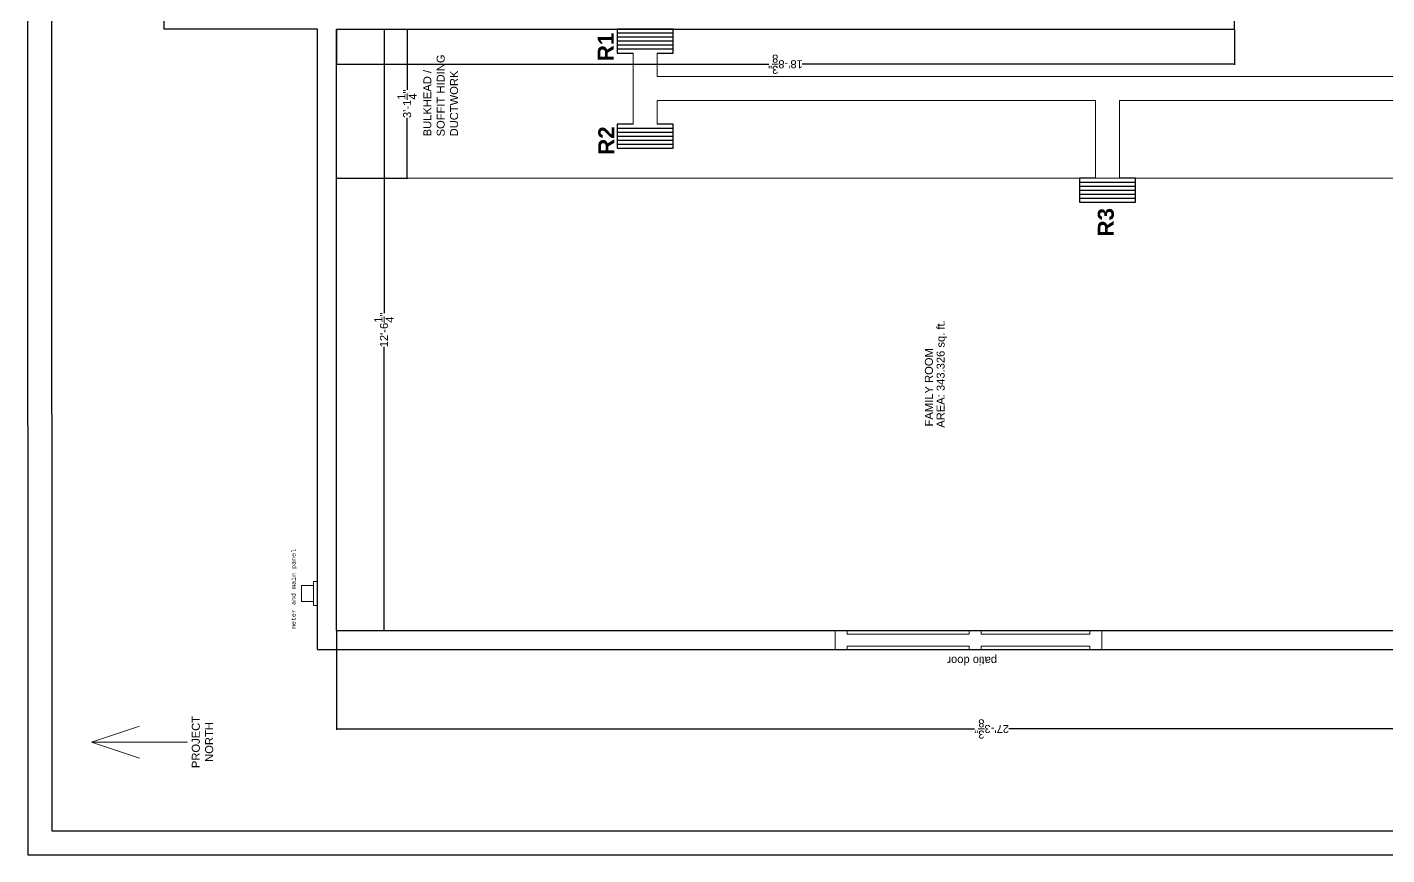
# Model space of a CAD drawing. Header units: inches. Extents: x -601 to 0, y 0 to 495.
# Drawn here: x -600.5 to -260.8, y 0 to 206.9 of the extents above; entities that cross this region are included whole.
import ezdxf

# ---------------------------------------------------------------- set-up
doc = ezdxf.new("R2010")
doc.units = ezdxf.units.IN
doc.header["$MEASUREMENT"] = 0
doc.layers.get('0').update_dxf_attribs({"color": 1, "lineweight": 9})
for name, color, linetype, lineweight in [('00-page-edge', 7, 'Continuous', 9), ('A101-Dimensions', 7, 'Continuous', 9), ('A101-Floorplan-1st-floor', 7, 'Continuous', 9), ('A101-Text', 7, 'Continuous', 9), ('M101-HVAC-1st-floor', 7, 'Continuous', 9)]:
    doc.layers.add(name, color=color, linetype=linetype, lineweight=lineweight)
doc.styles.add('Large', font='Arial Bold.ttf', dxfattribs={"height": 4})
doc.styles.add('Reg', font='Courier New.ttf', dxfattribs={"height": 1})
doc.styles.get("Standard").update_dxf_attribs({"font": 'Arial.ttf', "height": 2})
doc.dimstyles.get("Standard").update_dxf_attribs({"dimtxt": 0.18, "dimasz": 0.1175, "dimexe": 0.18, "dimexo": 0.0625, "dimgap": 0.09, "dimtad": 0, "dimtoh": 1, "dimdec": 3, "dimzin": 0, "dimdsep": 46, "dimlunit": 4, "dimtxsty": 'Standard', "dimblk": 'ARCHTICK', "dimblk1": 'ARCHTICK', "dimblk2": 'ARCHTICK', "dimcen": 0.09, "dimadec": 1, "dimazin": 0, "dimtfac": 1, "dimtdec": 3, "dimtofl": 0, "dimtmove": 0, "dimatfit": 3, "dimfxl": 1, "dimtolj": 1, "dimtzin": 0, "dimarcsym": 0})

# ---------------------------------------------------------------- blocks, each defined once
blk = doc.blocks.new('L1-family-room-patio-doors')
at = {"layer": 'A101-Floorplan-1st-floor'}
for p, q in [((0, 66.63), (-4.75, 66.63)), ((-0.07, 66.63), (-0.07, 63.63)), ((-3.93, 63.63), (-4.75, 63.63)), ((-3.93, 33.13), (-3.93, 63.63)), ((-0.93, 33.13), (-0.93, 63.63)), ((0, 63.63), (-0.93, 63.63)), ((-4.75, 33.13), (-3.93, 33.13)), ((-0.93, 33.13), (0, 33.13)), ((-0.07, 33.13), (-0.07, 30.13)), ((-4.75, 30.13), (-3.93, 30.13)), ((-3.93, 3), (-3.93, 30.13)), ((-0.93, 3), (-0.93, 30.13)), ((-0.93, 30.13), (0, 30.13)), ((-4.75, 3), (-3.93, 3)), ((-4.75, 0), (0, 0)), ((-0.93, 3), (0, 3)), ((-0.07, 3), (-0.07, 0))]:
    blk.add_line(p, q, dxfattribs=at)
at = {"layer": 'A101-Floorplan-1st-floor', "lineweight": 30}
for p, q in [((-4.75, 66.63), (-4.75, 63.63)), ((-4.75, 33.13), (-4.75, 30.13)), ((-4.75, 3), (-4.75, 0))]:
    blk.add_line(p, q, dxfattribs=at)
blk = doc.blocks.new('_ArchTick')
at = {"color": 0, "linetype": 'ByBlock', "lineweight": 30, "const_width": 0.15}
blk.add_lwpolyline([(-0.5, -0.5), (0.5, 0.5)], dxfattribs=at)
blk = doc.blocks.new('*D181')
at = {"layer": 'A101-Dimensions', "color": 0, "lineweight": -2, "transparency": 16777216}
for p, q in [((-523.24, 55.97), (-523.24, 31.27)), ((-195.83, 55.97), (-195.83, 31.27)), ((-523.24, 31.45), (-363.8, 31.45)), ((-195.83, 31.45), (-355.27, 31.45))]:
    blk.add_line(p, q, dxfattribs=at)
at = {"layer": 'A101-Dimensions', "color": 0, "lineweight": -2, "transparency": 16777216, "xscale": 0.1175, "yscale": 0.1175, "zscale": 0.1175, "rotation": 180}
blk.add_blockref('_ArchTick', (-523.24, 31.45), dxfattribs=at)
at = {"layer": 'A101-Dimensions', "color": 0, "lineweight": -2, "transparency": 16777216, "xscale": 0.1175, "yscale": 0.1175, "zscale": 0.1175}
blk.add_blockref('_ArchTick', (-195.83, 31.45), dxfattribs=at)
at = {"layer": 'A101-Dimensions', "color": 0, "lineweight": 5, "transparency": 16777216, "insert": (-359.53, 31.45), "char_height": 2, "attachment_point": 5, "rotation": 180}
blk.add_mtext('\\A1;27\'-3{\\H1x;\\S3/8;}"', dxfattribs=at)
blk = doc.blocks.new('*D182')
at = {"layer": 'A101-Dimensions', "color": 0, "lineweight": -2, "transparency": 16777216}
for p, q in [((-523.18, 206.32), (-511.19, 206.32)), ((-511.37, 206.32), (-511.37, 135.37)), ((-511.37, 56.04), (-511.37, 126.99)), ((-523.18, 56.04), (-511.19, 56.04))]:
    blk.add_line(p, q, dxfattribs=at)
at = {"layer": 'A101-Dimensions', "color": 0, "lineweight": -2, "transparency": 16777216, "xscale": 0.1175, "yscale": 0.1175, "zscale": 0.1175}
for p, rotation in [((-511.37, 206.32), 90), ((-511.37, 56.04), 270)]:
    blk.add_blockref('_ArchTick', p, dxfattribs=dict(at, rotation=rotation))
at = {"layer": 'A101-Dimensions', "color": 0, "lineweight": 5, "transparency": 16777216, "insert": (-511.37, 131.18), "char_height": 2, "attachment_point": 5, "rotation": 90}
blk.add_mtext('\\A1;12\'-6{\\H1x;\\S1/4;}"', dxfattribs=at)
blk = doc.blocks.new('*D183')
at = {"layer": 'A101-Dimensions', "color": 0, "lineweight": -2, "transparency": 16777216}
for p, q in [((-523.24, 206.26), (-523.24, 197.41)), ((-298.86, 206.26), (-298.86, 197.41)), ((-523.24, 197.59), (-415.2, 197.59)), ((-298.86, 197.59), (-406.89, 197.59))]:
    blk.add_line(p, q, dxfattribs=at)
at = {"layer": 'A101-Dimensions', "color": 0, "lineweight": -2, "transparency": 16777216, "xscale": 0.1175, "yscale": 0.1175, "zscale": 0.1175, "rotation": 180}
blk.add_blockref('_ArchTick', (-523.24, 197.59), dxfattribs=at)
at = {"layer": 'A101-Dimensions', "color": 0, "lineweight": -2, "transparency": 16777216, "xscale": 0.1175, "yscale": 0.1175, "zscale": 0.1175}
blk.add_blockref('_ArchTick', (-298.86, 197.59), dxfattribs=at)
at = {"layer": 'A101-Dimensions', "color": 0, "lineweight": 5, "transparency": 16777216, "insert": (-411.05, 197.59), "char_height": 2, "attachment_point": 5, "rotation": 180}
blk.add_mtext('\\A1;18\'-8{\\H1x;\\S3/8;}"', dxfattribs=at)
blk = doc.blocks.new('north-arrow')
at = {"layer": '00-page-edge', "lineweight": 5}
for points in [[(-3.99, -12), (0, 0), (4, -12)], [(0, 0), (0, -12), (0, -24)]]:
    blk.add_lwpolyline(points, dxfattribs=at)
blk = doc.blocks.new('meter-and-main-panel')
at = {"layer": 'A101-Floorplan-1st-floor', "lineweight": 5}
for p, q in [((1, 1), (1, 4)), ((1, 4), (5, 4)), ((5, 4), (5, 1)), ((0, 0), (0, 1)), ((0, 1), (6, 1)), ((6, 1), (6, 0))]:
    blk.add_line(p, q, dxfattribs=at)
at = {"layer": 'A101-Floorplan-1st-floor', "lineweight": 5, "style": 'Reg'}
blk.add_text('meter and main panel', height=1, dxfattribs=at).set_placement((-5.88, 5.49))
blk = doc.blocks.new('*D507')
at = {"layer": 'A101-Floorplan-1st-floor', "color": 0, "lineweight": -2, "transparency": 16777216}
for p, q in [((-523.18, 206.32), (-505.42, 206.32)), ((-505.6, 206.32), (-505.6, 191.21)), ((-505.6, 169.09), (-505.6, 184.2)), ((-523.18, 169.09), (-505.42, 169.09))]:
    blk.add_line(p, q, dxfattribs=at)
at = {"layer": 'A101-Floorplan-1st-floor', "color": 0, "lineweight": -2, "transparency": 16777216, "xscale": 0.1175, "yscale": 0.1175, "zscale": 0.1175}
for p, rotation in [((-505.6, 206.32), 90), ((-505.6, 169.09), 270)]:
    blk.add_blockref('_ArchTick', p, dxfattribs=dict(at, rotation=rotation))
at = {"layer": 'A101-Floorplan-1st-floor', "color": 0, "lineweight": 5, "transparency": 16777216, "insert": (-505.6, 187.71), "char_height": 2, "attachment_point": 5, "rotation": 90}
blk.add_mtext('\\A1;3\'-1{\\H1x;\\S1/4;}"', dxfattribs=at)

msp = doc.modelspace()

# ---------------------------------------------------------------- linework, layer by layer
at = {"layer": '00-page-edge', "lineweight": -3}
for p, q in [((-600.528, 495.1368), (-600.3608, 0)), ((-594.526, 489.1368), (-594.365, 6)), ((-594.365, 6), (-62.2738, 6)), ((-600.3608, 0), (0, 0))]:
    msp.add_line(p, q, dxfattribs=at)
at = {"layer": 'A101-Floorplan-1st-floor', "lineweight": -3}
for p, q in [((-566.3005, 206.3187), (-566.3005, 459.7508)), ((-298.856, 206.3187), (-298.856, 349.8187)), ((-527.988, 206.3187), (-566.3005, 206.3187)), ((-527.988, 51.2875), (-527.988, 206.3187)), ((-523.238, 56.0375), (-523.238, 206.3187)), ((-523.238, 206.3187), (-298.856, 206.3187)), ((-523.238, 56.0375), (-195.8317, 56.0375)), ((-527.988, 51.2875), (-86.177, 51.2875))]:
    msp.add_line(p, q, dxfattribs=at)
at = {"layer": 'A101-Floorplan-1st-floor', "lineweight": 5}
for p, q in [((-298.856, 206.3187), (-300.231, 206.3187)), ((-523.238, 169.0945), (-195.8317, 169.0945))]:
    msp.add_line(p, q, dxfattribs=at)
at = {"layer": 'M101-HVAC-1st-floor', "lineweight": 30}
for p, q in [((-439.0948, 206.3187), (-453.0948, 206.3187)), ((-453.0948, 206.3187), (-453.0948, 200.3187)), ((-439.0948, 205.3187), (-453.0948, 205.3187)), ((-439.0948, 204.3187), (-453.0948, 204.3187)), ((-439.0948, 200.3187), (-439.0948, 206.3187)), ((-439.0948, 203.3187), (-453.0948, 203.3187)), ((-439.0948, 202.3187), (-453.0948, 202.3187)), ((-439.0948, 201.3187), (-453.0948, 201.3187)), ((-453.0948, 200.3187), (-449.0948, 200.3187)), ((-443.0948, 200.3187), (-439.0948, 200.3187)), ((-453.0948, 182.6316), (-453.0948, 176.6316)), ((-449.0948, 182.6316), (-453.0948, 182.6316)), ((-453.0948, 181.6316), (-439.0948, 181.6316)), ((-453.0948, 180.6316), (-439.0948, 180.6316)), ((-439.0948, 182.6316), (-443.0948, 182.6316)), ((-439.0948, 176.6316), (-439.0948, 182.6316)), ((-453.0948, 179.6316), (-439.0948, 179.6316)), ((-453.0948, 178.6316), (-439.0948, 178.6316)), ((-453.0948, 177.6316), (-439.0948, 177.6316)), ((-453.0948, 176.6316), (-439.0948, 176.6316)), ((-337.613, 169.0945), (-337.613, 163.0945)), ((-333.613, 169.0945), (-337.613, 169.0945)), ((-337.613, 168.0945), (-323.613, 168.0945)), ((-337.613, 167.0945), (-323.613, 167.0945)), ((-323.613, 169.0945), (-327.613, 169.0945)), ((-323.613, 163.0945), (-323.613, 169.0945)), ((-337.613, 166.0945), (-323.613, 166.0945)), ((-337.613, 165.0945), (-323.613, 165.0945)), ((-337.613, 164.0945), (-323.613, 164.0945)), ((-337.613, 163.0945), (-323.613, 163.0945))]:
    msp.add_line(p, q, dxfattribs=at)
at = {"layer": 'M101-HVAC-1st-floor', "lineweight": 5}
for p, q in [((-449.0948, 182.6316), (-449.0948, 200.3187)), ((-443.0948, 194.5062), (-443.0948, 200.3187)), ((-443.0948, 194.5062), (-213.6644, 194.5062)), ((-443.0948, 188.5062), (-333.613, 188.5062)), ((-443.0948, 182.6316), (-443.0948, 188.5062)), ((-333.613, 169.0945), (-333.613, 188.5062)), ((-327.613, 169.0945), (-327.613, 188.5062)), ((-327.613, 188.5062), (-213.7766, 188.5062))]:
    msp.add_line(p, q, dxfattribs=at)

# ---------------------------------------------------------------- block references
at = {"lineweight": 5, "rotation": 89.99999999999999}
msp.add_blockref('meter-and-main-panel', (-527.988, 62.2875), dxfattribs=at)
at = {"layer": '00-page-edge', "lineweight": 5, "rotation": 89.99999999999999}
msp.add_blockref('north-arrow', (-584.4419, 28.1228), dxfattribs=at)
at = {"layer": 'A101-Floorplan-1st-floor', "lineweight": -3, "rotation": 89.99999999999999}
msp.add_blockref('L1-family-room-patio-doors', (-331.9829, 56.0375), dxfattribs=at)

# ---------------------------------------------------------------- texts
at = {"layer": '00-page-edge', "lineweight": 5, "insert": (-556.7165, 28.1902), "char_height": 2, "width": 33.772132, "attachment_point": 5, "rotation": 90}
msp.add_mtext('PROJECT\\PNORTH', dxfattribs=at)
at = {"layer": 'A101-Floorplan-1st-floor', "lineweight": 5, "style": 'Large'}
for s, p in [('R1', (-453.9788, 198.3298)), ('R2', (-453.8234, 174.9282)), ('R3', (-329.0115, 154.5149))]:
    msp.add_text(s, height=4, rotation=90, dxfattribs=at).set_placement(p)
at = {"layer": 'A101-Floorplan-1st-floor', "lineweight": 5}
msp.add_text('patio door', height=2, rotation=180, dxfattribs=at).set_placement((-358.1903, 49.4938))
at = {"layer": 'A101-Floorplan-1st-floor', "lineweight": 5, "insert": (-501.5392, 179.5539), "char_height": 2, "width": 29.397438, "attachment_point": 1, "rotation": 90}
msp.add_mtext('BULKHEAD /\\PSOFFIT HIDING DUCTWORK', dxfattribs=at)
at = {"layer": 'A101-Text', "lineweight": 5}
for s, p in [('AREA: 343.326 sq. ft.', (-371.2875, 106.7378)), ('FAMILY ROOM', (-374.2092, 107.0675))]:
    msp.add_text(s, height=2, rotation=90, dxfattribs=at).set_placement(p)

# ---------------------------------------------------------------- dimensions: what is measured, and where the dimension line sits
at = {"layer": 'A101-Dimensions', "lineweight": 5}
for base, p1, p2, angle, picture, middle in [((-298.856, 197.5941), (-523.238, 206.3187), (-298.856, 206.3187), 180, '*D183', (-411.047, 197.5941)), ((-511.3691, 206.3187), (-523.238, 56.0375), (-523.238, 206.3187), 90, '*D182', (-511.3691, 131.1781)), ((-195.8317, 31.4504), (-523.238, 56.0375), (-195.8317, 56.0375), 180, '*D181', (-359.5349, 31.4504))]:
    dim = msp.add_linear_dim(base=base, p1=p1, p2=p2, angle=angle, dimstyle='Standard', dxfattribs=at)
    dim.commit()
    dim.dimension.update_dxf_attribs({"geometry": picture, "text_midpoint": middle})
at = {"layer": 'A101-Floorplan-1st-floor', "lineweight": 5}
dim = msp.add_linear_dim(base=(-505.5974, 206.3187), p1=(-523.238, 169.0945), p2=(-523.238, 206.3187), angle=90, dimstyle='Standard', dxfattribs=at)
dim.commit()
dim.dimension.update_dxf_attribs({"geometry": '*D507', "text_midpoint": (-505.5974, 187.7066)})

doc.saveas('drawing.dxf')
